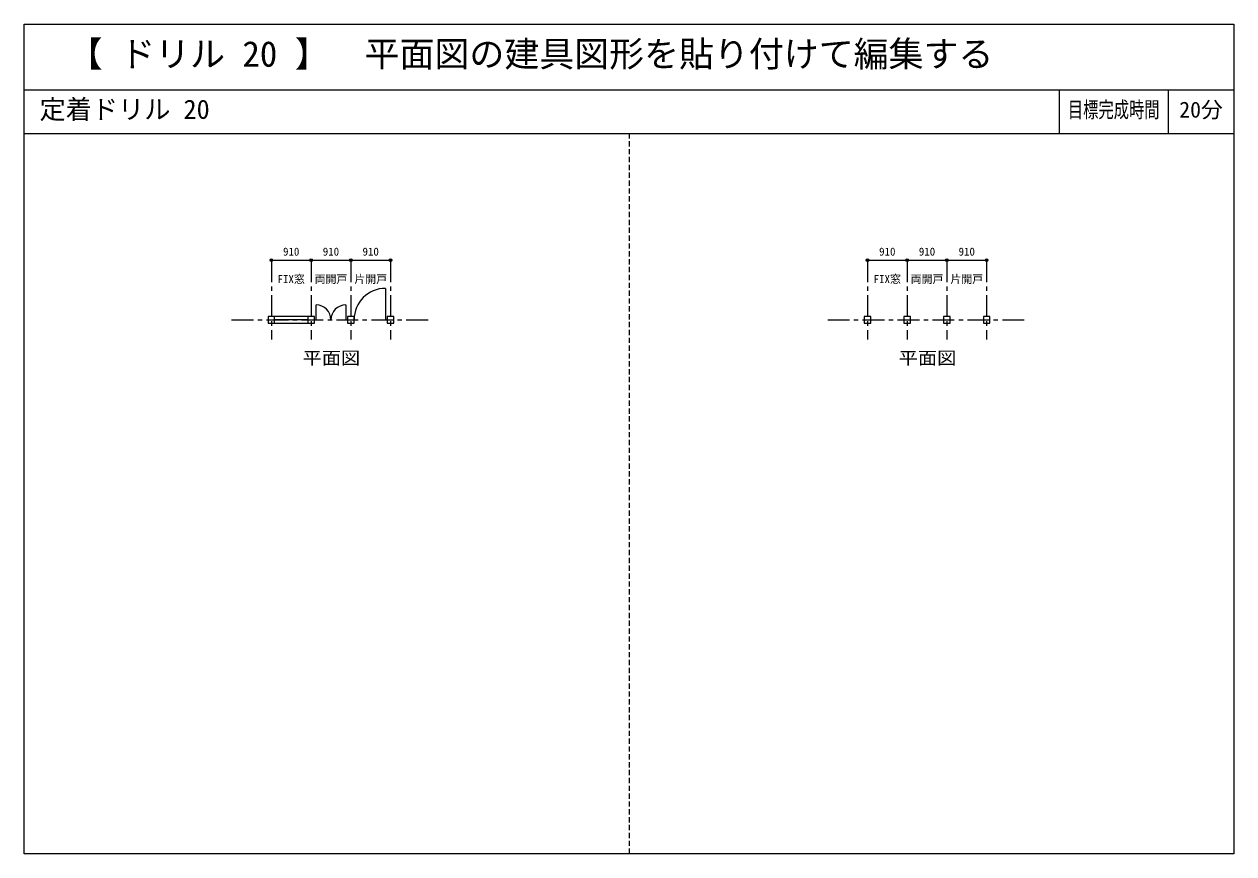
# Model space of a CAD drawing. Units: millimetres at full size, sheet at 1:100. Extents: x -13850 to 13850, y -9500 to 9500.
import ezdxf
from ezdxf.enums import TextEntityAlignment as Align

# ---------------------------------------------------------------- set-up
doc = ezdxf.new("R2010")
doc.units = ezdxf.units.MM
doc.header["$LTSCALE"] = 100
doc.header["$PDMODE"] = 32
doc.header["$PDSIZE"] = 60
doc.linetypes.add('CHAIN1', pattern=[8, 5, -1, 1, -1])
doc.linetypes.add('DASHED1', pattern=[1.8, 1.2, -0.6])
for name, color, linetype in [('D-0', 3, 'Continuous'), ('E-0', 4, 'Continuous'), ('F-0', 7, 'Continuous')]:
    doc.layers.add(name, color=color, linetype=linetype)
doc.styles.add('ＭＳ ゴシック', font='')
doc.styles.get('ＭＳ ゴシック').set_extended_font_data('MS Gothic')

msp = doc.modelspace()

# ---------------------------------------------------------------- linework, layer by layer
at = {"layer": 'D-0', "color": 4, "linetype": 'CHAIN1'}
for p, q in [((-8190, 4095), (-8190, 2275)), ((-7280, 4095), (-7280, 2275)), ((-6370, 4095), (-6370, 2275)), ((-5460, 4095), (-5460, 2275)), ((5460, 4095), (5460, 2275)), ((6370, 4095), (6370, 2275)), ((7280, 4095), (7280, 2275)), ((8190, 4095), (8190, 2275)), ((-9100, 2730), (-4550, 2730)), ((4550, 2730), (9100, 2730))]:
    msp.add_line(p, q, dxfattribs=at)
at = {"layer": 'D-0', "color": 4}
for p, q in [((-8190, 4095), (-7280, 4095)), ((-7280, 4095), (-6370, 4095)), ((-6370, 4095), (-5460, 4095)), ((5460, 4095), (6370, 4095)), ((6370, 4095), (7280, 4095)), ((7280, 4095), (8190, 4095))]:
    msp.add_line(p, q, dxfattribs=at)
at = {"layer": 'D-0'}
for p, q in [((-8115, 2655), (-8115, 2805)), ((-7355, 2805), (-7355, 2655)), ((-7205, 2805), (-7355, 2805)), ((-7205, 2655), (-7205, 2805)), ((-6445, 2805), (-6445, 2655)), ((-6295, 2805), (-6445, 2805)), ((-6295, 2655), (-6295, 2805)), ((-5535, 2805), (-5535, 2655)), ((-5385, 2805), (-5535, 2805)), ((-5385, 2655), (-5385, 2805)), ((5535, 2655), (5535, 2805)), ((6295, 2805), (6295, 2655)), ((6445, 2805), (6295, 2805)), ((6445, 2655), (6445, 2805)), ((7205, 2805), (7205, 2655)), ((7355, 2805), (7205, 2805)), ((7355, 2655), (7355, 2805)), ((8115, 2805), (8115, 2655)), ((8265, 2805), (8115, 2805)), ((8265, 2655), (8265, 2805)), ((-8265, 2655), (-8115, 2655)), ((-7355, 2655), (-7205, 2655)), ((-6445, 2655), (-6295, 2655)), ((-5535, 2655), (-5385, 2655)), ((5385, 2655), (5535, 2655)), ((6295, 2655), (6445, 2655)), ((7205, 2655), (7355, 2655)), ((8115, 2655), (8265, 2655))]:
    msp.add_line(p, q, dxfattribs=at)
for points in [[(-8115, 2805), (-8265, 2805), (-8265, 2655)], [(5535, 2805), (5385, 2805), (5385, 2655)]]:
    msp.add_lwpolyline(points, dxfattribs=at)
at = {"layer": 'D-0', "color": 7}
for p in [(-8190, 4095), (-7280, 4095), (-6370, 4095), (-5460, 4095), (5460, 4095), (6370, 4095), (7280, 4095), (8190, 4095)]:
    msp.add_point(p, dxfattribs=at)
at = {"layer": 'E-0', "color": 3}
for p, q in [((-5575, 3450), (-5575, 2730)), ((-7165, 2730), (-7165, 3070)), ((-6485, 3070), (-6485, 2730)), ((-7355, 2730), (-8115, 2730))]:
    msp.add_line(p, q, dxfattribs=at)
at = {"layer": 'E-0'}
for p, q in [((-7355, 2805), (-8115, 2805)), ((-8115, 2655), (-7355, 2655))]:
    msp.add_line(p, q, dxfattribs=at)
for centre, radius, start, end in [((-5575, 2730), 720, 90, 180), ((-7165, 2730), 340, 0, 90), ((-6485, 2730), 340, 90, 180)]:
    msp.add_arc(centre, radius, start, end, dxfattribs=at)
at = {"layer": 'F-0', "color": 6}
for p, q in [((-13850, 9500), (13850, 9500)), ((-13850, -9500), (-13850, 9500)), ((-13850, 8000), (13850, 8000))]:
    msp.add_line(p, q, dxfattribs=at)
at = {"layer": 'F-0'}
for p, q in [((9850, 8000), (9850, 7000)), ((12350, 8000), (12350, 7000)), ((-13850, 7000), (13850, 7000))]:
    msp.add_line(p, q, dxfattribs=at)
at = {"layer": 'F-0', "linetype": 'DASHED1'}
msp.add_line((0, 7000), (0, -9500), dxfattribs=at)
at = {"layer": 'F-0', "color": 6}
msp.add_lwpolyline([(13850, 9500), (13850, -9500), (-13850, -9500)], dxfattribs=at)

# ---------------------------------------------------------------- texts
at = {"layer": 'D-0', "color": 4, "style": 'ＭＳ ゴシック'}
for p in [(-7922.5, 4145), (-7012.5, 4145), (-6102.5, 4145), (5727.5, 4145), (6637.5, 4145), (7547.5, 4145)]:
    msp.add_text('910', height=183.3, dxfattribs=at).set_placement(p, align=Align.BOTTOM_LEFT)
at = {"layer": 'E-0', "style": 'ＭＳ ゴシック'}
for s, p in [('FIX窓', (-8047.5, 3515)), ('両開戸', (-7200, 3515)), ('片開戸', (-6290, 3515)), ('FIX窓', (5602.5, 3515)), ('両開戸', (6450, 3515)), ('片開戸', (7360, 3515))]:
    msp.add_text(s, height=183.3, dxfattribs=at).set_placement(p, align=Align.BOTTOM_LEFT)
at = {"layer": 'E-0', "color": 7, "style": 'ＭＳ ゴシック', "width": 1.1}
for p in [(-7475, 1620), (6175, 1620)]:
    msp.add_text('平面図', height=293.3, dxfattribs=at).set_placement(p, align=Align.BOTTOM_LEFT)
at = {"layer": 'F-0', "style": 'ＭＳ ゴシック'}
for s, height, p in [('【 ドリル 20 】\u3000平面図の建具図形を貼り付けて編集する', 586.5, (-12850, 8350)), ('定着ドリル 20', 439.9, (-13500, 7200)), ('20分', 366.6, (12600, 7250))]:
    msp.add_text(s, height=height, dxfattribs=at).set_placement(p, align=Align.BOTTOM_LEFT)
at = {"layer": 'F-0', "style": 'ＭＳ ゴシック', "width": 0.7}
msp.add_text('目標完成時間', height=366.6, dxfattribs=at).set_placement((10050, 7250), align=Align.BOTTOM_LEFT)

doc.saveas('drawing.dxf')
